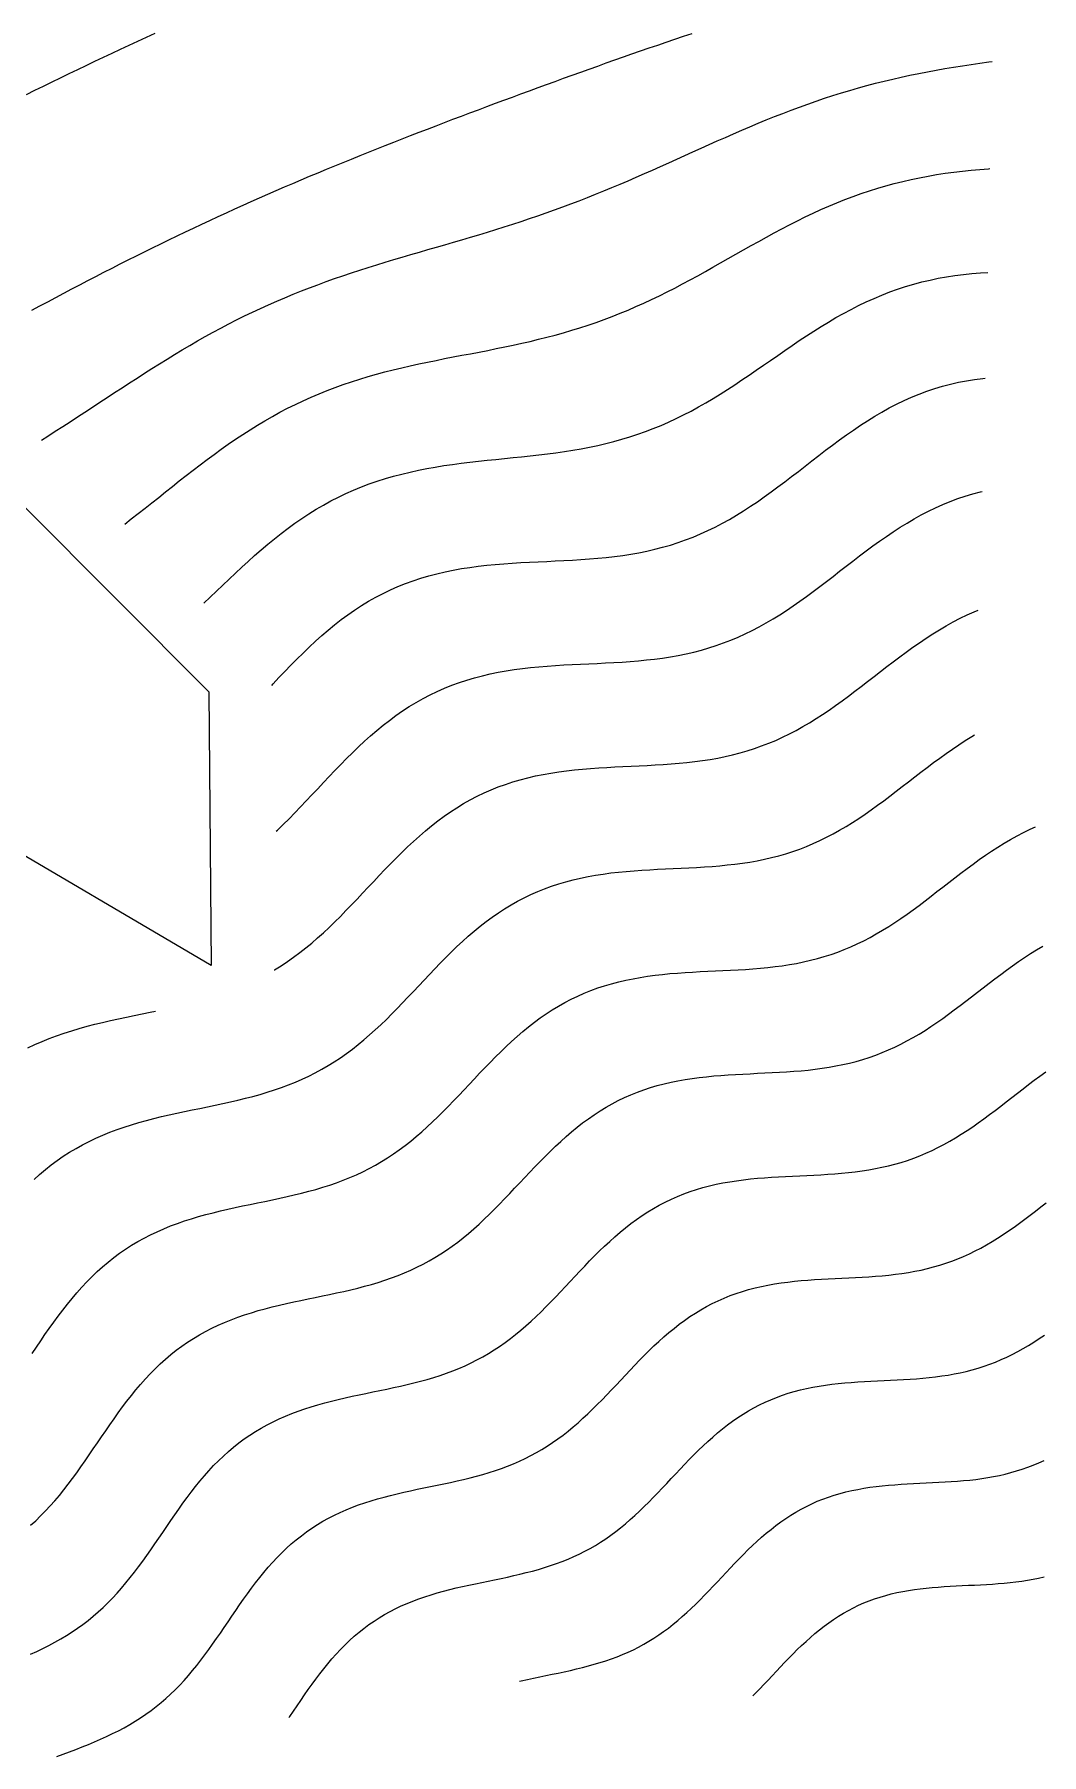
# Model space of a CAD drawing. Header units: millimetres. Extents: x -14.2 to 14.2, y -14.2 to 14.2.
# Drawn here: x -5.56 to -2.653, y 6.469 to 11.436 of the extents above; entities that cross this region are included whole.
import ezdxf

# ---------------------------------------------------------------- set-up
doc = ezdxf.new("R2010")
doc.units = ezdxf.units.MM
for name, color, linetype in [('ALTIN', 2, 'Continuous'), ('DOKU', 8, 'Continuous'), ('KESIM', 1, 'Continuous')]:
    doc.layers.add(name, color=color, linetype=linetype)

msp = doc.modelspace()

# ---------------------------------------------------------------- linework, layer by layer
at = {"layer": 'ALTIN'}
msp.add_lwpolyline([(-5.2127, 11.4382), (-5.2376, 11.4268), (-5.2626, 11.4154), (-5.2874, 11.4039), (-5.3123, 11.3923), (-5.3372, 11.3807), (-5.362, 11.369), (-5.3868, 11.3573), (-5.4115, 11.3455), (-5.4363, 11.3337), (-5.461, 11.3218), (-5.4857, 11.3098), (-5.5103, 11.2978), (-5.535, 11.2858), (-5.5596, 11.2737), (-5.5842, 11.2615)], dxfattribs=at)
msp.add_lwpolyline([(-5.05, 8.7469), (-5.7317, 9.1477), (-6.125, 10.6088), (-5.0563, 9.5377)], close=True, dxfattribs=at)
at = {"layer": 'DOKU'}
for points in [[(-5.5681, 10.6395), (-5.545, 10.6519), (-5.5219, 10.6642), (-5.4988, 10.6765), (-5.4756, 10.6888), (-5.4524, 10.701), (-5.4292, 10.7131), (-5.406, 10.7252), (-5.3827, 10.7373), (-5.3594, 10.7493), (-5.3361, 10.7612), (-5.3127, 10.7731), (-5.2893, 10.7849), (-5.2659, 10.7966), (-5.2424, 10.8083), (-5.2189, 10.8199), (-5.1954, 10.8314), (-5.1718, 10.8429), (-5.1482, 10.8543), (-5.1245, 10.8656), (-5.1009, 10.8768), (-5.0771, 10.888), (-5.0534, 10.8991), (-5.0296, 10.9101), (-5.0058, 10.921), (-4.9819, 10.9319), (-4.958, 10.9426), (-4.9341, 10.9533), (-4.9102, 10.964), (-4.8862, 10.9745), (-4.8622, 10.985), (-4.8381, 10.9954), (-4.814, 11.0058), (-4.7899, 11.016), (-4.7658, 11.0262), (-4.7416, 11.0363), (-4.7174, 11.0464), (-4.6932, 11.0564), (-4.6689, 11.0663), (-4.6446, 11.0762), (-4.6203, 11.086), (-4.596, 11.0958), (-4.5717, 11.1055), (-4.5473, 11.1152), (-4.523, 11.1248), (-4.4986, 11.1343), (-4.4742, 11.1439), (-4.4497, 11.1533), (-4.4253, 11.1628), (-4.4008, 11.1722), (-4.3764, 11.1815), (-4.3519, 11.1908), (-4.3274, 11.2001), (-4.3029, 11.2094), (-4.2784, 11.2186), (-4.2538, 11.2278), (-4.2293, 11.237), (-4.2047, 11.2461), (-4.1802, 11.2552), (-4.1556, 11.2643), (-4.131, 11.2733), (-4.1064, 11.2824), (-4.0818, 11.2914), (-4.0572, 11.3003), (-4.0326, 11.3093), (-4.008, 11.3182), (-3.9833, 11.3271), (-3.9587, 11.3359), (-3.934, 11.3447), (-3.9093, 11.3535), (-3.8846, 11.3622), (-3.8599, 11.3709), (-3.8352, 11.3796), (-3.8104, 11.3882), (-3.7857, 11.3968), (-3.7609, 11.4053), (-3.7361, 11.4138), (-3.7113, 11.4222), (-3.6865, 11.4306), (-3.6616, 11.4389)], [(-5.54, 10.2648), (-5.5217, 10.2763), (-5.5001, 10.29), (-5.4786, 10.3037), (-5.4571, 10.3176), (-5.4357, 10.3315), (-5.4143, 10.3455), (-5.3929, 10.3596), (-5.3715, 10.3737), (-5.35, 10.3877), (-5.3286, 10.4018), (-5.3071, 10.4159), (-5.2857, 10.4299), (-5.2641, 10.4438), (-5.2425, 10.4577), (-5.2209, 10.4714), (-5.1991, 10.4851), (-5.1773, 10.4986), (-5.1554, 10.512), (-5.1335, 10.5251), (-5.1114, 10.5381), (-5.0892, 10.5509), (-5.0669, 10.5635), (-5.0444, 10.5759), (-5.0219, 10.588), (-4.9992, 10.5999), (-4.9765, 10.6115), (-4.9535, 10.6229), (-4.9305, 10.634), (-4.9073, 10.6449), (-4.8841, 10.6554), (-4.8607, 10.6657), (-4.8371, 10.6758), (-4.8135, 10.6855), (-4.7897, 10.6951), (-4.7659, 10.7043), (-4.7419, 10.7133), (-4.7178, 10.7221), (-4.6937, 10.7307), (-4.6695, 10.739), (-4.6452, 10.7472), (-4.6208, 10.7552), (-4.5964, 10.763), (-4.5719, 10.7706), (-4.5473, 10.7782), (-4.5228, 10.7856), (-4.4982, 10.7929), (-4.4736, 10.8002), (-4.4489, 10.8073), (-4.4243, 10.8145), (-4.3997, 10.8216), (-4.3751, 10.8288), (-4.3505, 10.8359), (-4.326, 10.8431), (-4.3014, 10.8504), (-4.277, 10.8577), (-4.2525, 10.8651), (-4.2281, 10.8726), (-4.2038, 10.8803), (-4.1795, 10.888), (-4.1553, 10.8959), (-4.1312, 10.904), (-4.1071, 10.9122), (-4.083, 10.9206), (-4.0591, 10.9291), (-4.0352, 10.9378), (-4.0114, 10.9467), (-3.9876, 10.9558), (-3.9639, 10.965), (-3.9402, 10.9744), (-3.9166, 10.984), (-3.8931, 10.9937), (-3.8696, 11.0036), (-3.8461, 11.0136), (-3.8227, 11.0237), (-3.7993, 11.0339), (-3.7759, 11.0443), (-3.7526, 11.0547), (-3.7292, 11.0651), (-3.7059, 11.0757), (-3.6825, 11.0862), (-3.6592, 11.0968), (-3.6358, 11.1073), (-3.6124, 11.1179), (-3.589, 11.1283), (-3.5655, 11.1387), (-3.542, 11.149), (-3.5185, 11.1592), (-3.4949, 11.1693), (-3.4713, 11.1793), (-3.4475, 11.189), (-3.4238, 11.1986), (-3.3999, 11.208), (-3.376, 11.2172), (-3.352, 11.2261), (-3.3279, 11.2348), (-3.3037, 11.2433), (-3.2795, 11.2515), (-3.2552, 11.2594), (-3.2308, 11.267), (-3.2063, 11.2744), (-3.1817, 11.2815), (-3.1571, 11.2883), (-3.1323, 11.2948), (-3.1075, 11.301), (-3.0826, 11.307), (-3.0577, 11.3127), (-3.0327, 11.3181), (-3.0076, 11.3232), (-2.9825, 11.3281), (-2.9573, 11.3328), (-2.932, 11.3373), (-2.9067, 11.3415), (-2.8814, 11.3456), (-2.8561, 11.3495), (-2.8307, 11.3532), (-2.8053, 11.3568), (-2.7954, 11.3582)], [(-5.2992, 10.0222), (-5.2805, 10.0367), (-5.2607, 10.0521), (-5.2409, 10.0677), (-5.2212, 10.0834), (-5.2014, 10.0992), (-5.1817, 10.115), (-5.1619, 10.1307), (-5.142, 10.1465), (-5.1222, 10.1622), (-5.1022, 10.1777), (-5.0821, 10.1932), (-5.0619, 10.2084), (-5.0416, 10.2234), (-5.0212, 10.2383), (-5.0006, 10.2528), (-4.9799, 10.267), (-4.9589, 10.2809), (-4.9378, 10.2945), (-4.9165, 10.3077), (-4.895, 10.3205), (-4.8733, 10.3329), (-4.8514, 10.3449), (-4.8293, 10.3565), (-4.807, 10.3676), (-4.7844, 10.3782), (-4.7617, 10.3885), (-4.7387, 10.3982), (-4.7156, 10.4075), (-4.6923, 10.4164), (-4.6687, 10.4249), (-4.645, 10.4329), (-4.6211, 10.4405), (-4.5971, 10.4478), (-4.5729, 10.4546), (-4.5486, 10.4612), (-4.5242, 10.4674), (-4.4997, 10.4733), (-4.4751, 10.479), (-4.4504, 10.4844), (-4.4256, 10.4896), (-4.4008, 10.4947), (-4.376, 10.4997), (-4.3511, 10.5045), (-4.3263, 10.5093), (-4.3014, 10.5141), (-4.2766, 10.5189), (-4.2518, 10.5237), (-4.2271, 10.5286), (-4.2025, 10.5336), (-4.1779, 10.5388), (-4.1535, 10.5442), (-4.1291, 10.5497), (-4.1048, 10.5555), (-4.0807, 10.5616), (-4.0566, 10.5679), (-4.0327, 10.5746), (-4.009, 10.5815), (-3.9854, 10.5888), (-3.9619, 10.5965), (-3.9385, 10.6045), (-3.9153, 10.6128), (-3.8922, 10.6216), (-3.8692, 10.6306), (-3.8464, 10.6401), (-3.8237, 10.6499), (-3.8011, 10.66), (-3.7786, 10.6705), (-3.7562, 10.6813), (-3.7339, 10.6924), (-3.7117, 10.7037), (-3.6896, 10.7153), (-3.6675, 10.7271), (-3.6454, 10.7391), (-3.6234, 10.7513), (-3.6015, 10.7636), (-3.5795, 10.776), (-3.5575, 10.7885), (-3.5355, 10.801), (-3.5135, 10.8135), (-3.4915, 10.826), (-3.4694, 10.8383), (-3.4472, 10.8506), (-3.425, 10.8627), (-3.4027, 10.8746), (-3.3803, 10.8863), (-3.3578, 10.8977), (-3.3352, 10.9088), (-3.3124, 10.9196), (-3.2896, 10.9301), (-3.2666, 10.9402), (-3.2435, 10.9499), (-3.2203, 10.9592), (-3.1969, 10.9681), (-3.1734, 10.9765), (-3.1497, 10.9844), (-3.1259, 10.9919), (-3.102, 10.9989), (-3.078, 11.0055), (-3.0538, 11.0115), (-3.0294, 11.0171), (-3.005, 11.0222), (-2.9804, 11.0269), (-2.9558, 11.0311), (-2.931, 11.0349), (-2.9061, 11.0383), (-2.8812, 11.0413), (-2.8562, 11.0439), (-2.8311, 11.0462), (-2.8059, 11.0483), (-2.8018, 11.0485)], [(-5.0712, 9.7934), (-5.0711, 9.7935), (-5.0529, 9.8108), (-5.0348, 9.8282), (-5.0166, 9.8456), (-4.9984, 9.863), (-4.9801, 9.8803), (-4.9617, 9.8974), (-4.9431, 9.9144), (-4.9245, 9.9311), (-4.9056, 9.9476), (-4.8866, 9.9638), (-4.8674, 9.9796), (-4.8479, 9.9949), (-4.8282, 10.0099), (-4.8083, 10.0244), (-4.788, 10.0383), (-4.7676, 10.0518), (-4.7468, 10.0647), (-4.7258, 10.077), (-4.7044, 10.0887), (-4.6828, 10.0998), (-4.6609, 10.1102), (-4.6387, 10.1201), (-4.6162, 10.1293), (-4.5935, 10.138), (-4.5704, 10.146), (-4.5472, 10.1534), (-4.5236, 10.1602), (-4.4999, 10.1665), (-4.4759, 10.1723), (-4.4518, 10.1776), (-4.4274, 10.1824), (-4.4029, 10.1867), (-4.3783, 10.1907), (-4.3535, 10.1943), (-4.3287, 10.1977), (-4.3037, 10.2007), (-4.2787, 10.2036), (-4.2537, 10.2063), (-4.2287, 10.2089), (-4.2036, 10.2114), (-4.1786, 10.2139), (-4.1537, 10.2165), (-4.1288, 10.2191), (-4.104, 10.2219), (-4.0793, 10.2249), (-4.0547, 10.2281), (-4.0303, 10.2315), (-4.006, 10.2354), (-3.9819, 10.2395), (-3.958, 10.2441), (-3.9342, 10.2491), (-3.9107, 10.2545), (-3.8873, 10.2604), (-3.8642, 10.2668), (-3.8412, 10.2738), (-3.8185, 10.2813), (-3.7959, 10.2893), (-3.7736, 10.2978), (-3.7514, 10.3069), (-3.7294, 10.3165), (-3.7077, 10.3267), (-3.6861, 10.3374), (-3.6646, 10.3485), (-3.6433, 10.3602), (-3.6222, 10.3722), (-3.6011, 10.3847), (-3.5802, 10.3976), (-3.5593, 10.4108), (-3.5386, 10.4243), (-3.5179, 10.4381), (-3.4972, 10.4521), (-3.4766, 10.4662), (-3.456, 10.4805), (-3.4353, 10.4948), (-3.4146, 10.5092), (-3.3939, 10.5235), (-3.3731, 10.5377), (-3.3523, 10.5517), (-3.3313, 10.5656), (-3.3103, 10.5792), (-3.2891, 10.5925), (-3.2678, 10.6055), (-3.2463, 10.6181), (-3.2247, 10.6303), (-3.2029, 10.642), (-3.1809, 10.6531), (-3.1588, 10.6638), (-3.1364, 10.6738), (-3.1139, 10.6833), (-3.0912, 10.6922), (-3.0683, 10.7004), (-3.0452, 10.708), (-3.0219, 10.7149), (-2.9984, 10.7212), (-2.9748, 10.7268), (-2.951, 10.7317), (-2.927, 10.736), (-2.9028, 10.7397), (-2.8785, 10.7428), (-2.8541, 10.7453), (-2.8295, 10.7473), (-2.8083, 10.7485)], [(-4.8752, 9.5563), (-4.8713, 9.5605), (-4.8543, 9.5786), (-4.8371, 9.5966), (-4.8198, 9.6145), (-4.8024, 9.6322), (-4.7849, 9.6496), (-4.7671, 9.6668), (-4.7491, 9.6835), (-4.7309, 9.6999), (-4.7125, 9.7157), (-4.6937, 9.7311), (-4.6747, 9.746), (-4.6554, 9.7602), (-4.6358, 9.7739), (-4.6158, 9.7869), (-4.5955, 9.7992), (-4.5749, 9.8109), (-4.5539, 9.8218), (-4.5326, 9.8321), (-4.511, 9.8416), (-4.4891, 9.8504), (-4.4668, 9.8585), (-4.4443, 9.8659), (-4.4214, 9.8727), (-4.3983, 9.8787), (-4.3749, 9.8842), (-4.3513, 9.889), (-4.3274, 9.8933), (-4.3033, 9.897), (-4.2791, 9.9002), (-4.2547, 9.903), (-4.2301, 9.9054), (-4.2055, 9.9074), (-4.1807, 9.9092), (-4.1559, 9.9107), (-4.131, 9.912), (-4.1062, 9.9132), (-4.0814, 9.9144), (-4.0566, 9.9155), (-4.0318, 9.9167), (-4.0072, 9.9181), (-3.9826, 9.9196), (-3.9582, 9.9213), (-3.9339, 9.9233), (-3.9098, 9.9256), (-3.8859, 9.9283), (-3.8621, 9.9315), (-3.8386, 9.9351), (-3.8153, 9.9392), (-3.7922, 9.9439), (-3.7694, 9.9491), (-3.7468, 9.955), (-3.7244, 9.9614), (-3.7023, 9.9685), (-3.6804, 9.9762), (-3.6588, 9.9845), (-3.6373, 9.9935), (-3.6162, 10.0032), (-3.5952, 10.0134), (-3.5744, 10.0243), (-3.5538, 10.0357), (-3.5334, 10.0477), (-3.5132, 10.0602), (-3.4931, 10.0733), (-3.4731, 10.0867), (-3.4533, 10.1006), (-3.4335, 10.1148), (-3.4138, 10.1294), (-3.3942, 10.1442), (-3.3746, 10.1592), (-3.355, 10.1743), (-3.3354, 10.1896), (-3.3158, 10.2048), (-3.2961, 10.2201), (-3.2763, 10.2352), (-3.2565, 10.2501), (-3.2365, 10.2649), (-3.2164, 10.2793), (-3.1962, 10.2935), (-3.1758, 10.3072), (-3.1553, 10.3205), (-3.1346, 10.3333), (-3.1137, 10.3456), (-3.0926, 10.3573), (-3.0712, 10.3683), (-3.0497, 10.3787), (-3.028, 10.3885), (-3.006, 10.3975), (-2.9838, 10.4058), (-2.9614, 10.4133), (-2.9388, 10.4201), (-2.9159, 10.4261), (-2.8929, 10.4314), (-2.8696, 10.4359), (-2.8462, 10.4397), (-2.8226, 10.4428), (-2.8154, 10.4435)], [(-4.8622, 9.1353), (-4.8589, 9.1383), (-4.842, 9.1546), (-4.8252, 9.1713), (-4.8086, 9.1882), (-4.792, 9.2054), (-4.7755, 9.2227), (-4.759, 9.2402), (-4.7425, 9.2578), (-4.726, 9.2754), (-4.7095, 9.293), (-4.6928, 9.3104), (-4.6761, 9.3278), (-4.6592, 9.3449), (-4.6422, 9.3619), (-4.6249, 9.3785), (-4.6075, 9.3947), (-4.5898, 9.4106), (-4.5719, 9.426), (-4.5538, 9.4409), (-4.5353, 9.4553), (-4.5166, 9.4691), (-4.4975, 9.4824), (-4.4781, 9.495), (-4.4585, 9.507), (-4.4384, 9.5183), (-4.4181, 9.5289), (-4.3975, 9.5389), (-4.3765, 9.5481), (-4.3552, 9.5567), (-4.3336, 9.5645), (-4.3117, 9.5717), (-4.2896, 9.5782), (-4.2671, 9.5841), (-4.2444, 9.5894), (-4.2215, 9.5941), (-4.1983, 9.5982), (-4.175, 9.6018), (-4.1515, 9.605), (-4.1278, 9.6077), (-4.104, 9.61), (-4.08, 9.612), (-4.056, 9.6136), (-4.032, 9.6151), (-4.0078, 9.6164), (-3.9837, 9.6176), (-3.9596, 9.6187), (-3.9356, 9.6198), (-3.9116, 9.621), (-3.8877, 9.6223), (-3.8638, 9.6237), (-3.8401, 9.6254), (-3.8166, 9.6273), (-3.7932, 9.6296), (-3.77, 9.6323), (-3.747, 9.6353), (-3.7241, 9.6388), (-3.7015, 9.6428), (-3.6791, 9.6473), (-3.657, 9.6524), (-3.635, 9.6581), (-3.6133, 9.6643), (-3.5919, 9.6712), (-3.5707, 9.6787), (-3.5496, 9.6868), (-3.5289, 9.6955), (-3.5083, 9.7048), (-3.488, 9.7148), (-3.4678, 9.7253), (-3.4478, 9.7364), (-3.4281, 9.7481), (-3.4084, 9.7602), (-3.3889, 9.7728), (-3.3696, 9.7859), (-3.3503, 9.7994), (-3.3311, 9.8132), (-3.312, 9.8273), (-3.293, 9.8417), (-3.274, 9.8562), (-3.2549, 9.8709), (-3.2359, 9.8857), (-3.2169, 9.9005), (-3.1978, 9.9153), (-3.1786, 9.9299), (-3.1593, 9.9445), (-3.14, 9.9588), (-3.1205, 9.9728), (-3.1009, 9.9865), (-3.0811, 9.9998), (-3.0612, 10.0127), (-3.0411, 10.0251), (-3.0208, 10.037), (-3.0003, 10.0484), (-2.9796, 10.0591), (-2.9588, 10.0692), (-2.9377, 10.0786), (-2.9163, 10.0874), (-2.8948, 10.0954), (-2.8731, 10.1027), (-2.8511, 10.1093), (-2.829, 10.1152), (-2.8248, 10.1161)], [(-4.8683, 8.7344), (-4.8669, 8.7352), (-4.8484, 8.7467), (-4.8301, 8.7588), (-4.8121, 8.7714), (-4.7944, 8.7845), (-4.777, 8.7982), (-4.7598, 8.8123), (-4.7429, 8.8269), (-4.7261, 8.842), (-4.7096, 8.8574), (-4.6932, 8.8732), (-4.6769, 8.8893), (-4.6608, 8.9058), (-4.6447, 8.9224), (-4.6287, 8.9392), (-4.6127, 8.9562), (-4.5968, 8.9732), (-4.5808, 8.9903), (-4.5647, 9.0073), (-4.5486, 9.0242), (-4.5324, 9.0411), (-4.516, 9.0577), (-4.4995, 9.0741), (-4.4828, 9.0902), (-4.4659, 9.1059), (-4.4488, 9.1213), (-4.4314, 9.1362), (-4.4138, 9.1507), (-4.3959, 9.1647), (-4.3777, 9.1781), (-4.3592, 9.1909), (-4.3405, 9.2031), (-4.3214, 9.2147), (-4.302, 9.2257), (-4.2823, 9.236), (-4.2623, 9.2456), (-4.242, 9.2546), (-4.2213, 9.2629), (-4.2004, 9.2705), (-4.1792, 9.2775), (-4.1577, 9.2838), (-4.136, 9.2895), (-4.114, 9.2946), (-4.0917, 9.2992), (-4.0693, 9.3032), (-4.0467, 9.3067), (-4.0238, 9.3097), (-4.0009, 9.3123), (-3.9778, 9.3146), (-3.9546, 9.3165), (-3.9313, 9.3181), (-3.908, 9.3195), (-3.8846, 9.3208), (-3.8613, 9.3219), (-3.8379, 9.323), (-3.8146, 9.3241), (-3.7913, 9.3252), (-3.7681, 9.3265), (-3.7451, 9.3279), (-3.7221, 9.3295), (-3.6993, 9.3314), (-3.6766, 9.3336), (-3.6541, 9.3362), (-3.6318, 9.3391), (-3.6097, 9.3425), (-3.5877, 9.3464), (-3.566, 9.3508), (-3.5446, 9.3557), (-3.5233, 9.3612), (-3.5023, 9.3673), (-3.4815, 9.3739), (-3.4609, 9.3812), (-3.4405, 9.389), (-3.4204, 9.3975), (-3.4005, 9.4065), (-3.3807, 9.4162), (-3.3612, 9.4264), (-3.3419, 9.4371), (-3.3227, 9.4484), (-3.3036, 9.4602), (-3.2848, 9.4724), (-3.266, 9.4851), (-3.2473, 9.4981), (-3.2287, 9.5115), (-3.2102, 9.5252), (-3.1917, 9.5391), (-3.1733, 9.5532), (-3.1549, 9.5675), (-3.1364, 9.5818), (-3.118, 9.5962), (-3.0995, 9.6105), (-3.0809, 9.6247), (-3.0622, 9.6388), (-3.0435, 9.6526), (-3.0246, 9.6662), (-3.0056, 9.6795), (-2.9864, 9.6924), (-2.9671, 9.7049), (-2.9476, 9.717), (-2.9279, 9.7285), (-2.9081, 9.7395), (-2.8881, 9.7499), (-2.8678, 9.7597), (-2.8474, 9.7688), (-2.8363, 9.7734)], [(-5.5612, 8.1295), (-5.5451, 8.1441), (-5.5286, 8.1581), (-5.5117, 8.1715), (-5.4945, 8.1843), (-5.4768, 8.1966), (-5.4587, 8.2082), (-5.4402, 8.2193), (-5.4214, 8.2297), (-5.4021, 8.2396), (-5.3825, 8.2489), (-5.3626, 8.2577), (-5.3423, 8.2659), (-5.3218, 8.2736), (-5.3009, 8.2808), (-5.2798, 8.2876), (-5.2584, 8.294), (-5.2369, 8.2999), (-5.2151, 8.3056), (-5.1932, 8.3109), (-5.1712, 8.316), (-5.1491, 8.3209), (-5.127, 8.3257), (-5.1048, 8.3303), (-5.0826, 8.3349), (-5.0605, 8.3394), (-5.0384, 8.344), (-5.0164, 8.3487), (-4.9946, 8.3536), (-4.9729, 8.3586), (-4.9513, 8.3639), (-4.93, 8.3694), (-4.9088, 8.3753), (-4.8879, 8.3815), (-4.8673, 8.3881), (-4.8469, 8.3951), (-4.8268, 8.4026), (-4.807, 8.4106), (-4.7875, 8.419), (-4.7683, 8.428), (-4.7494, 8.4375), (-4.7309, 8.4476), (-4.7126, 8.4582), (-4.6946, 8.4693), (-4.6769, 8.481), (-4.6595, 8.4932), (-4.6424, 8.5059), (-4.6255, 8.5191), (-4.6089, 8.5328), (-4.5925, 8.547), (-4.5762, 8.5615), (-4.5602, 8.5765), (-4.5443, 8.5918), (-4.5286, 8.6074), (-4.5129, 8.6233), (-4.4974, 8.6394), (-4.4819, 8.6557), (-4.4664, 8.6721), (-4.451, 8.6886), (-4.4355, 8.7051), (-4.4199, 8.7216), (-4.4043, 8.738), (-4.3886, 8.7543), (-4.3728, 8.7704), (-4.3568, 8.7863), (-4.3406, 8.8019), (-4.3242, 8.8171), (-4.3077, 8.832), (-4.2909, 8.8465), (-4.2738, 8.8605), (-4.2565, 8.874), (-4.2389, 8.887), (-4.221, 8.8994), (-4.2028, 8.9113), (-4.1844, 8.9225), (-4.1656, 8.9331), (-4.1465, 8.9431), (-4.1271, 8.9524), (-4.1074, 8.9611), (-4.0875, 8.9691), (-4.0672, 8.9765), (-4.0467, 8.9833), (-4.0259, 8.9894), (-4.0048, 8.9949), (-3.9835, 8.9999), (-3.962, 9.0042), (-3.9402, 9.0081), (-3.9183, 9.0115), (-3.8962, 9.0145), (-3.874, 9.017), (-3.8516, 9.0192), (-3.8292, 9.021), (-3.8067, 9.0226), (-3.7841, 9.024), (-3.7614, 9.0252), (-3.7388, 9.0263), (-3.7162, 9.0274), (-3.6936, 9.0284), (-3.6711, 9.0295), (-3.6486, 9.0307), (-3.6263, 9.0321), (-3.6041, 9.0336), (-3.582, 9.0355), (-3.56, 9.0376), (-3.5382, 9.0401), (-3.5166, 9.0429), (-3.4952, 9.0462), (-3.474, 9.05), (-3.453, 9.0542), (-3.4321, 9.059), (-3.4116, 9.0643), (-3.3912, 9.0702), (-3.3711, 9.0766), (-3.3511, 9.0836), (-3.3314, 9.0912), (-3.3119, 9.0994), (-3.2926, 9.1082), (-3.2735, 9.1175), (-3.2546, 9.1274), (-3.2359, 9.1378), (-3.2173, 9.1488), (-3.1989, 9.1602), (-3.1806, 9.172), (-3.1624, 9.1843), (-3.1443, 9.1969), (-3.1263, 9.2099), (-3.1084, 9.2231), (-3.0905, 9.2366), (-3.0727, 9.2503), (-3.0548, 9.2641), (-3.037, 9.2779), (-3.0191, 9.2918), (-3.0012, 9.3057), (-2.9832, 9.3194), (-2.9651, 9.3331), (-2.9469, 9.3465), (-2.9287, 9.3597), (-2.9102, 9.3725), (-2.8917, 9.385), (-2.873, 9.3971), (-2.8541, 9.4088), (-2.8462, 9.4135)], [(-5.5669, 7.6271), (-5.5546, 7.6452), (-5.5422, 7.6633), (-5.5298, 7.6814), (-5.5172, 7.6993), (-5.5045, 7.7171), (-5.4917, 7.7347), (-5.4786, 7.752), (-5.4652, 7.769), (-5.4517, 7.7858), (-5.4378, 7.8021), (-5.4236, 7.8181), (-5.4091, 7.8336), (-5.3943, 7.8487), (-5.3791, 7.8633), (-5.3635, 7.8773), (-5.3475, 7.8909), (-5.3312, 7.9038), (-5.3145, 7.9163), (-5.2974, 7.9281), (-5.2799, 7.9394), (-5.262, 7.9501), (-5.2438, 7.9602), (-5.2252, 7.9697), (-5.2062, 7.9787), (-5.187, 7.9872), (-5.1674, 7.9952), (-5.1475, 8.0026), (-5.1273, 8.0096), (-5.1069, 8.0162), (-5.0862, 8.0223), (-5.0653, 8.0281), (-5.0443, 8.0336), (-5.0232, 8.0387), (-5.0019, 8.0437), (-4.9805, 8.0484), (-4.9591, 8.053), (-4.9376, 8.0574), (-4.9162, 8.0619), (-4.8947, 8.0663), (-4.8734, 8.0707), (-4.8521, 8.0753), (-4.831, 8.08), (-4.81, 8.0848), (-4.7891, 8.0899), (-4.7685, 8.0953), (-4.7481, 8.101), (-4.7278, 8.107), (-4.7079, 8.1134), (-4.6882, 8.1202), (-4.6687, 8.1274), (-4.6496, 8.1351), (-4.6307, 8.1433), (-4.6122, 8.152), (-4.5939, 8.1612), (-4.5759, 8.1709), (-4.5582, 8.1811), (-4.5408, 8.1919), (-4.5237, 8.2032), (-4.5069, 8.215), (-4.4903, 8.2273), (-4.474, 8.2401), (-4.4579, 8.2533), (-4.442, 8.267), (-4.4263, 8.2811), (-4.4108, 8.2956), (-4.3955, 8.3104), (-4.3803, 8.3255), (-4.3651, 8.3409), (-4.3501, 8.3565), (-4.3351, 8.3722), (-4.3201, 8.3881), (-4.3052, 8.404), (-4.2902, 8.42), (-4.2752, 8.436), (-4.2601, 8.4518), (-4.2449, 8.4676), (-4.2295, 8.4832), (-4.2141, 8.4985), (-4.1984, 8.5136), (-4.1826, 8.5283), (-4.1666, 8.5427), (-4.1503, 8.5567), (-4.1338, 8.5703), (-4.1171, 8.5834), (-4.1, 8.5959), (-4.0827, 8.6079), (-4.0652, 8.6194), (-4.0473, 8.6303), (-4.0291, 8.6405), (-4.0107, 8.6502), (-3.9919, 8.6592), (-3.9729, 8.6676), (-3.9536, 8.6754), (-3.934, 8.6825), (-3.9141, 8.689), (-3.894, 8.6949), (-3.8736, 8.7003), (-3.853, 8.7051), (-3.8322, 8.7093), (-3.8112, 8.7131), (-3.79, 8.7164), (-3.7686, 8.7192), (-3.7471, 8.7216), (-3.7255, 8.7238), (-3.7038, 8.7255), (-3.682, 8.7271), (-3.6601, 8.7284), (-3.6382, 8.7296), (-3.6164, 8.7307), (-3.5945, 8.7317), (-3.5726, 8.7327), (-3.5508, 8.7338), (-3.5291, 8.7349), (-3.5075, 8.7362), (-3.486, 8.7378), (-3.4646, 8.7395), (-3.4434, 8.7416), (-3.4223, 8.744), (-3.4014, 8.7468), (-3.3807, 8.7499), (-3.3602, 8.7536), (-3.3399, 8.7577), (-3.3197, 8.7623), (-3.2998, 8.7674), (-3.2801, 8.7731), (-3.2606, 8.7793), (-3.2414, 8.7861), (-3.2223, 8.7935), (-3.2034, 8.8014), (-3.1848, 8.8099), (-3.1663, 8.8189), (-3.148, 8.8285), (-3.1299, 8.8385), (-3.1119, 8.8491), (-3.0941, 8.8601), (-3.0764, 8.8716), (-3.0588, 8.8835), (-3.0413, 8.8957), (-3.0239, 8.9082), (-3.0066, 8.921), (-2.9893, 8.9341), (-2.972, 8.9473), (-2.9548, 8.9606), (-2.9375, 8.974), (-2.9202, 8.9875), (-2.9029, 9.0009), (-2.8855, 9.0142), (-2.868, 9.0274), (-2.8504, 9.0404), (-2.8327, 9.0531), (-2.8149, 9.0656), (-2.797, 9.0777), (-2.7789, 9.0894), (-2.7606, 9.1006), (-2.7422, 9.1114), (-2.7236, 9.1217), (-2.7049, 9.1315), (-2.6859, 9.1406), (-2.6707, 9.1474)], [(-5.5712, 7.1308), (-5.5566, 7.1441), (-5.5423, 7.1579), (-5.5283, 7.1722), (-5.5147, 7.1869), (-5.5013, 7.2019), (-5.4882, 7.2174), (-5.4754, 7.2332), (-5.4628, 7.2494), (-5.4504, 7.2658), (-5.4381, 7.2825), (-5.426, 7.2995), (-5.414, 7.3166), (-5.4021, 7.3339), (-5.3902, 7.3513), (-5.3784, 7.3688), (-5.3665, 7.3863), (-5.3545, 7.4038), (-5.3425, 7.4213), (-5.3304, 7.4386), (-5.3181, 7.4558), (-5.3057, 7.4727), (-5.293, 7.4895), (-5.2802, 7.506), (-5.267, 7.5221), (-5.2536, 7.5379), (-5.2399, 7.5534), (-5.2259, 7.5684), (-5.2116, 7.5829), (-5.1969, 7.597), (-5.1819, 7.6106), (-5.1665, 7.6237), (-5.1507, 7.6362), (-5.1345, 7.6482), (-5.118, 7.6596), (-5.1011, 7.6705), (-5.0838, 7.6809), (-5.0662, 7.6906), (-5.0483, 7.6999), (-5.0299, 7.7086), (-5.0113, 7.7167), (-4.9924, 7.7244), (-4.9731, 7.7316), (-4.9537, 7.7384), (-4.9339, 7.7447), (-4.914, 7.7507), (-4.8938, 7.7562), (-4.8735, 7.7615), (-4.8531, 7.7665), (-4.8325, 7.7713), (-4.8118, 7.7758), (-4.7911, 7.7803), (-4.7704, 7.7846), (-4.7497, 7.7889), (-4.729, 7.7931), (-4.7084, 7.7975), (-4.6878, 7.8018), (-4.6674, 7.8064), (-4.6471, 7.8111), (-4.627, 7.816), (-4.607, 7.8212), (-4.5873, 7.8266), (-4.5677, 7.8324), (-4.5485, 7.8386), (-4.5294, 7.8452), (-4.5106, 7.8522), (-4.4921, 7.8596), (-4.4739, 7.8675), (-4.456, 7.8759), (-4.4383, 7.8848), (-4.421, 7.8942), (-4.4039, 7.9041), (-4.3871, 7.9145), (-4.3706, 7.9254), (-4.3543, 7.9368), (-4.3383, 7.9487), (-4.3225, 7.9611), (-4.307, 7.9739), (-4.2916, 7.9871), (-4.2765, 8.0007), (-4.2615, 8.0147), (-4.2466, 8.029), (-4.2319, 8.0436), (-4.2173, 8.0584), (-4.2028, 8.0735), (-4.1883, 8.0887), (-4.1739, 8.104), (-4.1594, 8.1195), (-4.1449, 8.1349), (-4.1304, 8.1503), (-4.1158, 8.1656), (-4.1011, 8.1809), (-4.0863, 8.1959), (-4.0714, 8.2107), (-4.0563, 8.2253), (-4.041, 8.2396), (-4.0255, 8.2535), (-4.0098, 8.267), (-3.9938, 8.2801), (-3.9776, 8.2927), (-3.9612, 8.3048), (-3.9445, 8.3164), (-3.9275, 8.3275), (-3.9102, 8.338), (-3.8927, 8.3479), (-3.8749, 8.3573), (-3.8568, 8.366), (-3.8384, 8.3741), (-3.8197, 8.3816), (-3.8008, 8.3885), (-3.7816, 8.3948), (-3.7621, 8.4005), (-3.7424, 8.4057), (-3.7225, 8.4103), (-3.7024, 8.4144), (-3.6821, 8.418), (-3.6616, 8.4212), (-3.641, 8.4239), (-3.6202, 8.4263), (-3.5993, 8.4283), (-3.5784, 8.4301), (-3.5573, 8.4316), (-3.5362, 8.4329), (-3.515, 8.434), (-3.4939, 8.435), (-3.4728, 8.436), (-3.4517, 8.437), (-3.4306, 8.438), (-3.4096, 8.4391), (-3.3887, 8.4404), (-3.368, 8.4419), (-3.3473, 8.4436), (-3.3268, 8.4456), (-3.3064, 8.4479), (-3.2862, 8.4506), (-3.2662, 8.4536), (-3.2464, 8.4572), (-3.2268, 8.4611), (-3.2073, 8.4656), (-3.1881, 8.4705), (-3.1691, 8.476), (-3.1502, 8.482), (-3.1316, 8.4886), (-3.1132, 8.4957), (-3.095, 8.5034), (-3.0769, 8.5115), (-3.0591, 8.5203), (-3.0414, 8.5295), (-3.0239, 8.5392), (-3.0065, 8.5494), (-2.9893, 8.5601), (-2.9722, 8.5712), (-2.9552, 8.5826), (-2.9383, 8.5945), (-2.9215, 8.6066), (-2.9048, 8.6189), (-2.8881, 8.6315), (-2.8714, 8.6443), (-2.8547, 8.6572), (-2.838, 8.6702), (-2.8213, 8.6831), (-2.8046, 8.6961), (-2.7878, 8.709), (-2.7709, 8.7217), (-2.7539, 8.7342), (-2.7368, 8.7465), (-2.7196, 8.7586), (-2.7023, 8.7703), (-2.6848, 8.7816), (-2.6672, 8.7925), (-2.6494, 8.8029)], [(-5.5791, 8.5095), (-5.5588, 8.5191), (-5.5382, 8.5281), (-5.5173, 8.5366), (-5.4961, 8.5446), (-5.4745, 8.5521), (-5.4527, 8.559), (-5.4307, 8.5656), (-5.4084, 8.5718), (-5.3859, 8.5776), (-5.3633, 8.5831), (-5.3406, 8.5884), (-5.3178, 8.5935), (-5.2949, 8.5984), (-5.272, 8.6031), (-5.2491, 8.6079), (-5.2262, 8.6126), (-5.2107, 8.6158)], [(-5.5714, 6.7587), (-5.5534, 6.7669), (-5.5357, 6.7754), (-5.5183, 6.7842), (-5.5011, 6.7933), (-5.4843, 6.8028), (-5.4677, 6.8127), (-5.4516, 6.823), (-5.4357, 6.8337), (-5.4203, 6.8448), (-5.4051, 6.8564), (-5.3903, 6.8684), (-5.3759, 6.8808), (-5.3618, 6.8937), (-5.348, 6.9071), (-5.3346, 6.9208), (-5.3214, 6.935), (-5.3085, 6.9495), (-5.2959, 6.9644), (-5.2835, 6.9797), (-5.2713, 6.9953), (-5.2593, 7.0111), (-5.2475, 7.0273), (-5.2358, 7.0436), (-5.2243, 7.0602), (-5.2128, 7.0769), (-5.2013, 7.0937), (-5.1899, 7.1105), (-5.1784, 7.1274), (-5.1669, 7.1443), (-5.1553, 7.1611), (-5.1436, 7.1779), (-5.1317, 7.1944), (-5.1197, 7.2108), (-5.1075, 7.227), (-5.0951, 7.2429), (-5.0824, 7.2585), (-5.0695, 7.2737), (-5.0563, 7.2886), (-5.0428, 7.3031), (-5.0289, 7.3171), (-5.0148, 7.3307), (-5.0002, 7.3438), (-4.9854, 7.3565), (-4.9702, 7.3686), (-4.9546, 7.3801), (-4.9386, 7.3912), (-4.9223, 7.4017), (-4.9057, 7.4116), (-4.8887, 7.4211), (-4.8713, 7.43), (-4.8536, 7.4384), (-4.8357, 7.4463), (-4.8174, 7.4537), (-4.7988, 7.4606), (-4.78, 7.4672), (-4.761, 7.4733), (-4.7417, 7.479), (-4.7223, 7.4844), (-4.7027, 7.4895), (-4.683, 7.4943), (-4.6631, 7.4989), (-4.6432, 7.5033), (-4.6232, 7.5076), (-4.6032, 7.5118), (-4.5832, 7.5159), (-4.5632, 7.52), (-4.5433, 7.5242), (-4.5235, 7.5284), (-4.5038, 7.5328), (-4.4842, 7.5373), (-4.4648, 7.542), (-4.4455, 7.547), (-4.4265, 7.5523), (-4.4076, 7.5579), (-4.389, 7.5639), (-4.3707, 7.5702), (-4.3525, 7.577), (-4.3347, 7.5841), (-4.3171, 7.5918), (-4.2998, 7.5999), (-4.2828, 7.6084), (-4.266, 7.6175), (-4.2495, 7.6271), (-4.2333, 7.6371), (-4.2174, 7.6476), (-4.2017, 7.6586), (-4.1862, 7.6701), (-4.171, 7.682), (-4.156, 7.6944), (-4.1412, 7.7071), (-4.1266, 7.7203), (-4.1121, 7.7338), (-4.0978, 7.7476), (-4.0836, 7.7617), (-4.0695, 7.776), (-4.0555, 7.7905), (-4.0415, 7.8052), (-4.0276, 7.82), (-4.0136, 7.8349), (-3.9997, 7.8498), (-3.9856, 7.8646), (-3.9716, 7.8794), (-3.9574, 7.8941), (-3.9431, 7.9086), (-3.9287, 7.923), (-3.9141, 7.937), (-3.8993, 7.9508), (-3.8844, 7.9642), (-3.8692, 7.9772), (-3.8539, 7.9899), (-3.8382, 8.002), (-3.8224, 8.0138), (-3.8062, 8.025), (-3.7899, 8.0356), (-3.7732, 8.0458), (-3.7563, 8.0553), (-3.7391, 8.0643), (-3.7216, 8.0727), (-3.7038, 8.0806), (-3.6858, 8.0878), (-3.6676, 8.0945), (-3.649, 8.1006), (-3.6303, 8.1061), (-3.6113, 8.1111), (-3.5921, 8.1155), (-3.5727, 8.1195), (-3.5531, 8.123), (-3.5333, 8.126), (-3.5134, 8.1287), (-3.4933, 8.131), (-3.4732, 8.1329), (-3.4529, 8.1346), (-3.4326, 8.136), (-3.4122, 8.1373), (-3.3918, 8.1384), (-3.3714, 8.1394), (-3.351, 8.1403), (-3.3307, 8.1413), (-3.3104, 8.1423), (-3.2901, 8.1433), (-3.27, 8.1446), (-3.2499, 8.146), (-3.23, 8.1476), (-3.2102, 8.1496), (-3.1906, 8.1518), (-3.1711, 8.1544), (-3.1517, 8.1574), (-3.1326, 8.1607), (-3.1137, 8.1646), (-3.0949, 8.1689), (-3.0763, 8.1737), (-3.058, 8.1789), (-3.0398, 8.1847), (-3.0218, 8.1911), (-3.0041, 8.1979), (-2.9865, 8.2053), (-2.9691, 8.2132), (-2.9519, 8.2216), (-2.9348, 8.2305), (-2.9179, 8.2399), (-2.9012, 8.2498), (-2.8845, 8.2601), (-2.8681, 8.2708), (-2.8517, 8.2818), (-2.8354, 8.2932), (-2.8191, 8.3049), (-2.803, 8.3169), (-2.7868, 8.329), (-2.7708, 8.3413), (-2.7547, 8.3538), (-2.7386, 8.3663), (-2.7224, 8.3788), (-2.7063, 8.3913), (-2.6901, 8.4037), (-2.6738, 8.416), (-2.6574, 8.4281), (-2.6409, 8.44)], [(-5.4954, 6.4628), (-5.477, 6.4697), (-5.4587, 6.4767), (-5.4405, 6.4837), (-5.4224, 6.4908), (-5.4044, 6.4981), (-5.3866, 6.5055), (-5.3691, 6.5132), (-5.3517, 6.5211), (-5.3346, 6.5293), (-5.3178, 6.5377), (-5.3013, 6.5465), (-5.2851, 6.5557), (-5.2691, 6.5652), (-5.2536, 6.5751), (-5.2383, 6.5855), (-5.2234, 6.5962), (-5.2088, 6.6073), (-5.1946, 6.6189), (-5.1806, 6.6309), (-5.167, 6.6433), (-5.1538, 6.6562), (-5.1408, 6.6694), (-5.1281, 6.6831), (-5.1157, 6.6971), (-5.1035, 6.7115), (-5.0916, 6.7262), (-5.0799, 6.7412), (-5.0683, 6.7565), (-5.0569, 6.772), (-5.0457, 6.7878), (-5.0345, 6.8037), (-5.0234, 6.8198), (-5.0124, 6.836), (-5.0013, 6.8523), (-4.9903, 6.8686), (-4.9792, 6.8848), (-4.968, 6.901), (-4.9568, 6.9171), (-4.9453, 6.9331), (-4.9338, 6.9489), (-4.922, 6.9645), (-4.91, 6.9798), (-4.8978, 6.9948), (-4.8854, 7.0095), (-4.8726, 7.0239), (-4.8596, 7.0378), (-4.8463, 7.0514), (-4.8326, 7.0645), (-4.8186, 7.0771), (-4.8043, 7.0893), (-4.7896, 7.1009), (-4.7746, 7.1121), (-4.7592, 7.1227), (-4.7435, 7.1328), (-4.7275, 7.1424), (-4.7111, 7.1515), (-4.6944, 7.1601), (-4.6774, 7.1682), (-4.66, 7.1758), (-4.6424, 7.183), (-4.6245, 7.1897), (-4.6064, 7.1959), (-4.5881, 7.2018), (-4.5695, 7.2073), (-4.5508, 7.2125), (-4.5319, 7.2174), (-4.5129, 7.2221), (-4.4937, 7.2265), (-4.4745, 7.2308), (-4.4553, 7.2349), (-4.436, 7.2389), (-4.4167, 7.2429), (-4.3975, 7.2469), (-4.3783, 7.2509), (-4.3592, 7.2549), (-4.3402, 7.2592), (-4.3213, 7.2635), (-4.3026, 7.2681), (-4.2841, 7.2729), (-4.2657, 7.278), (-4.2476, 7.2834), (-4.2296, 7.2891), (-4.2119, 7.2952), (-4.1945, 7.3018), (-4.1772, 7.3087), (-4.1603, 7.316), (-4.1436, 7.3238), (-4.1272, 7.3321), (-4.1111, 7.3408), (-4.0952, 7.35), (-4.0796, 7.3597), (-4.0642, 7.3699), (-4.0491, 7.3805), (-4.0342, 7.3915), (-4.0195, 7.403), (-4.005, 7.4149), (-3.9908, 7.4272), (-3.9767, 7.4399), (-3.9628, 7.4529), (-3.949, 7.4662), (-3.9353, 7.4797), (-3.9217, 7.4935), (-3.9082, 7.5075), (-3.8947, 7.5217), (-3.8813, 7.536), (-3.8678, 7.5503), (-3.8544, 7.5646), (-3.8409, 7.579), (-3.8273, 7.5932), (-3.8136, 7.6074), (-3.7999, 7.6214), (-3.786, 7.6352), (-3.7719, 7.6487), (-3.7577, 7.662), (-3.7433, 7.6749), (-3.7287, 7.6875), (-3.7139, 7.6996), (-3.6988, 7.7114), (-3.6835, 7.7227), (-3.668, 7.7335), (-3.6522, 7.7438), (-3.6361, 7.7535), (-3.6198, 7.7628), (-3.6033, 7.7714), (-3.5864, 7.7795), (-3.5693, 7.7871), (-3.552, 7.794), (-3.5343, 7.8005), (-3.5165, 7.8063), (-3.4984, 7.8117), (-3.4801, 7.8165), (-3.4616, 7.8208), (-3.4429, 7.8246), (-3.424, 7.8279), (-3.405, 7.8309), (-3.3858, 7.8334), (-3.3665, 7.8356), (-3.347, 7.8375), (-3.3275, 7.8391), (-3.3079, 7.8405), (-3.2883, 7.8417), (-3.2686, 7.8428), (-3.249, 7.8437), (-3.2293, 7.8446), (-3.2097, 7.8456), (-3.1901, 7.8465), (-3.1706, 7.8476), (-3.1512, 7.8487), (-3.1319, 7.8501), (-3.1127, 7.8517), (-3.0936, 7.8535), (-3.0747, 7.8557), (-3.0559, 7.8582), (-3.0373, 7.8611), (-3.0188, 7.8643), (-3.0006, 7.868), (-2.9825, 7.8722), (-2.9646, 7.8768), (-2.9469, 7.8819), (-2.9294, 7.8875), (-2.9121, 7.8936), (-2.895, 7.9002), (-2.878, 7.9073), (-2.8612, 7.9149), (-2.8446, 7.923), (-2.8282, 7.9316), (-2.8119, 7.9406), (-2.7958, 7.9501), (-2.7798, 7.9601), (-2.7639, 7.9704), (-2.7481, 7.981), (-2.7324, 7.992), (-2.7167, 8.0033), (-2.7012, 8.0148), (-2.6856, 8.0265), (-2.6701, 8.0384), (-2.6546, 8.0503), (-2.6391, 8.0624)], [(-4.8254, 6.5755), (-4.8234, 6.5784), (-4.8128, 6.594), (-4.8022, 6.6097), (-4.7915, 6.6253), (-4.7808, 6.6409), (-4.7699, 6.6564), (-4.7589, 6.6718), (-4.7478, 6.687), (-4.7365, 6.702), (-4.725, 6.7167), (-4.7132, 6.7312), (-4.7012, 6.7453), (-4.689, 6.7591), (-4.6764, 6.7726), (-4.6636, 6.7856), (-4.6505, 6.7982), (-4.637, 6.8104), (-4.6232, 6.822), (-4.6091, 6.8333), (-4.5946, 6.844), (-4.5799, 6.8542), (-4.5647, 6.864), (-4.5493, 6.8732), (-4.5335, 6.882), (-4.5174, 6.8902), (-4.5011, 6.898), (-4.4844, 6.9053), (-4.4674, 6.9122), (-4.4502, 6.9187), (-4.4328, 6.9247), (-4.4151, 6.9304), (-4.3973, 6.9357), (-4.3792, 6.9407), (-4.3611, 6.9454), (-4.3428, 6.9499), (-4.3244, 6.9541), (-4.3059, 6.9582), (-4.2874, 6.9622), (-4.2688, 6.9661), (-4.2503, 6.9699), (-4.2318, 6.9737), (-4.2133, 6.9776), (-4.1949, 6.9815), (-4.1766, 6.9855), (-4.1585, 6.9898), (-4.1405, 6.9942), (-4.1226, 6.9988), (-4.1049, 7.0037), (-4.0875, 7.0089), (-4.0702, 7.0144), (-4.0532, 7.0203), (-4.0364, 7.0265), (-4.0198, 7.0332), (-4.0035, 7.0403), (-3.9874, 7.0478), (-3.9716, 7.0557), (-3.9561, 7.0641), (-3.9408, 7.073), (-3.9258, 7.0823), (-3.911, 7.0921), (-3.8964, 7.1023), (-3.8821, 7.1129), (-3.868, 7.124), (-3.8541, 7.1354), (-3.8404, 7.1473), (-3.8268, 7.1594), (-3.8134, 7.172), (-3.8001, 7.1848), (-3.787, 7.1978), (-3.7739, 7.2111), (-3.7609, 7.2246), (-3.7479, 7.2382), (-3.735, 7.2519), (-3.7221, 7.2657), (-3.7091, 7.2795), (-3.6961, 7.2933), (-3.6831, 7.307), (-3.6699, 7.3207), (-3.6567, 7.3341), (-3.6433, 7.3474), (-3.6298, 7.3604), (-3.6161, 7.3732), (-3.6022, 7.3856), (-3.5882, 7.3977), (-3.5739, 7.4094), (-3.5594, 7.4207), (-3.5447, 7.4316), (-3.5297, 7.442), (-3.5145, 7.4519), (-3.4991, 7.4613), (-3.4834, 7.4702), (-3.4674, 7.4785), (-3.4512, 7.4863), (-3.4348, 7.4936), (-3.4181, 7.5003), (-3.4011, 7.5065), (-3.384, 7.5121), (-3.3666, 7.5172), (-3.3489, 7.5218), (-3.3311, 7.526), (-3.3131, 7.5297), (-3.295, 7.5329), (-3.2766, 7.5357), (-3.2582, 7.5382), (-3.2396, 7.5403), (-3.2209, 7.5421), (-3.2021, 7.5437), (-3.1833, 7.545), (-3.1644, 7.5462), (-3.1454, 7.5472), (-3.1265, 7.5481), (-3.1076, 7.549), (-3.0887, 7.5498), (-3.0699, 7.5508), (-3.0511, 7.5518), (-3.0324, 7.5529), (-3.0138, 7.5542), (-2.9953, 7.5558), (-2.977, 7.5575), (-2.9588, 7.5596), (-2.9407, 7.562), (-2.9228, 7.5648), (-2.905, 7.5679), (-2.8875, 7.5715), (-2.8701, 7.5754), (-2.8529, 7.5799), (-2.8358, 7.5848), (-2.819, 7.5902), (-2.8023, 7.596), (-2.7858, 7.6024), (-2.7695, 7.6092), (-2.7534, 7.6166), (-2.7374, 7.6244), (-2.7216, 7.6326), (-2.7059, 7.6414), (-2.6904, 7.6505), (-2.675, 7.66), (-2.6597, 7.6699), (-2.6445, 7.6802)], [(-4.1603, 6.6805), (-4.155, 6.6818), (-4.1372, 6.6857), (-4.1194, 6.6895), (-4.1016, 6.6932), (-4.0838, 6.6969), (-4.066, 6.7006), (-4.0483, 6.7043), (-4.0306, 6.7081), (-4.013, 6.7119), (-3.9956, 6.716), (-3.9783, 6.7202), (-3.9611, 6.7247), (-3.9441, 6.7294), (-3.9274, 6.7344), (-3.9108, 6.7397), (-3.8944, 6.7453), (-3.8783, 6.7513), (-3.8624, 6.7577), (-3.8467, 6.7645), (-3.8313, 6.7717), (-3.8161, 6.7794), (-3.8012, 6.7875), (-3.7865, 6.796), (-3.772, 6.8049), (-3.7578, 6.8143), (-3.7438, 6.8241), (-3.7301, 6.8343), (-3.7165, 6.8449), (-3.7031, 6.8559), (-3.6899, 6.8673), (-3.6769, 6.879), (-3.664, 6.891), (-3.6513, 6.9033), (-3.6386, 6.9159), (-3.6261, 6.9287), (-3.6136, 6.9416), (-3.6011, 6.9547), (-3.5887, 6.9679), (-3.5763, 6.9811), (-3.5638, 6.9944), (-3.5513, 7.0077), (-3.5388, 7.0208), (-3.5262, 7.0339), (-3.5134, 7.0469), (-3.5006, 7.0596), (-3.4876, 7.0721), (-3.4744, 7.0844), (-3.4611, 7.0964), (-3.4476, 7.108), (-3.4339, 7.1192), (-3.42, 7.1301), (-3.4059, 7.1405), (-3.3915, 7.1505), (-3.3769, 7.16), (-3.362, 7.169), (-3.347, 7.1776), (-3.3316, 7.1856), (-3.3161, 7.1931), (-3.3002, 7.2001), (-3.2842, 7.2065), (-3.2679, 7.2124), (-3.2514, 7.2179), (-3.2347, 7.2228), (-3.2178, 7.2272), (-3.2007, 7.2312), (-3.1834, 7.2347), (-3.1659, 7.2378), (-3.1483, 7.2406), (-3.1305, 7.2429), (-3.1127, 7.245), (-3.0947, 7.2467), (-3.0767, 7.2482), (-3.0586, 7.2495), (-3.0404, 7.2506), (-3.0222, 7.2516), (-3.0041, 7.2525), (-2.9859, 7.2533), (-2.9677, 7.2541), (-2.9496, 7.255), (-2.9316, 7.256), (-2.9137, 7.2571), (-2.8958, 7.2583), (-2.878, 7.2598), (-2.8604, 7.2615), (-2.8429, 7.2635), (-2.8255, 7.2658), (-2.8083, 7.2685), (-2.7913, 7.2715), (-2.7744, 7.2749), (-2.7577, 7.2787), (-2.7411, 7.283), (-2.7248, 7.2877), (-2.7086, 7.2929), (-2.6926, 7.2985), (-2.6767, 7.3046), (-2.6611, 7.3112), (-2.6456, 7.3182)], [(-3.486, 6.6383), (-3.4783, 6.6462), (-3.4663, 6.6586), (-3.4543, 6.6712), (-3.4424, 6.6838), (-3.4305, 6.6965), (-3.4185, 6.7093), (-3.4066, 6.722), (-3.3945, 6.7346), (-3.3824, 6.7472), (-3.3702, 6.7596), (-3.3579, 6.7718), (-3.3454, 6.7838), (-3.3328, 6.7956), (-3.32, 6.8071), (-3.3071, 6.8182), (-3.2939, 6.829), (-3.2806, 6.8394), (-3.267, 6.8494), (-3.2532, 6.859), (-3.2392, 6.8681), (-3.225, 6.8768), (-3.2105, 6.885), (-3.1958, 6.8927), (-3.1809, 6.8999), (-3.1657, 6.9066), (-3.1503, 6.9127), (-3.1347, 6.9184), (-3.1189, 6.9236), (-3.1028, 6.9284), (-3.0866, 6.9326), (-3.0702, 6.9364), (-3.0536, 6.9398), (-3.0368, 6.9428), (-3.02, 6.9454), (-3.0029, 6.9477), (-2.9858, 6.9496), (-2.9686, 6.9513), (-2.9513, 6.9527), (-2.9339, 6.954), (-2.9165, 6.955), (-2.899, 6.956), (-2.8816, 6.9568), (-2.8642, 6.9576), (-2.8468, 6.9584), (-2.8294, 6.9593), (-2.8121, 6.9602), (-2.7949, 6.9613), (-2.7777, 6.9625), (-2.7607, 6.9639), (-2.7438, 6.9655), (-2.727, 6.9674), (-2.7103, 6.9696), (-2.6938, 6.9722), (-2.6775, 6.9751), (-2.6613, 6.9783), (-2.6452, 6.982)]]:
    msp.add_lwpolyline(points, dxfattribs=at)
at = {"layer": 'KESIM'}
msp.add_circle((0, 0), 14.25, dxfattribs=at)

doc.saveas('drawing.dxf')
